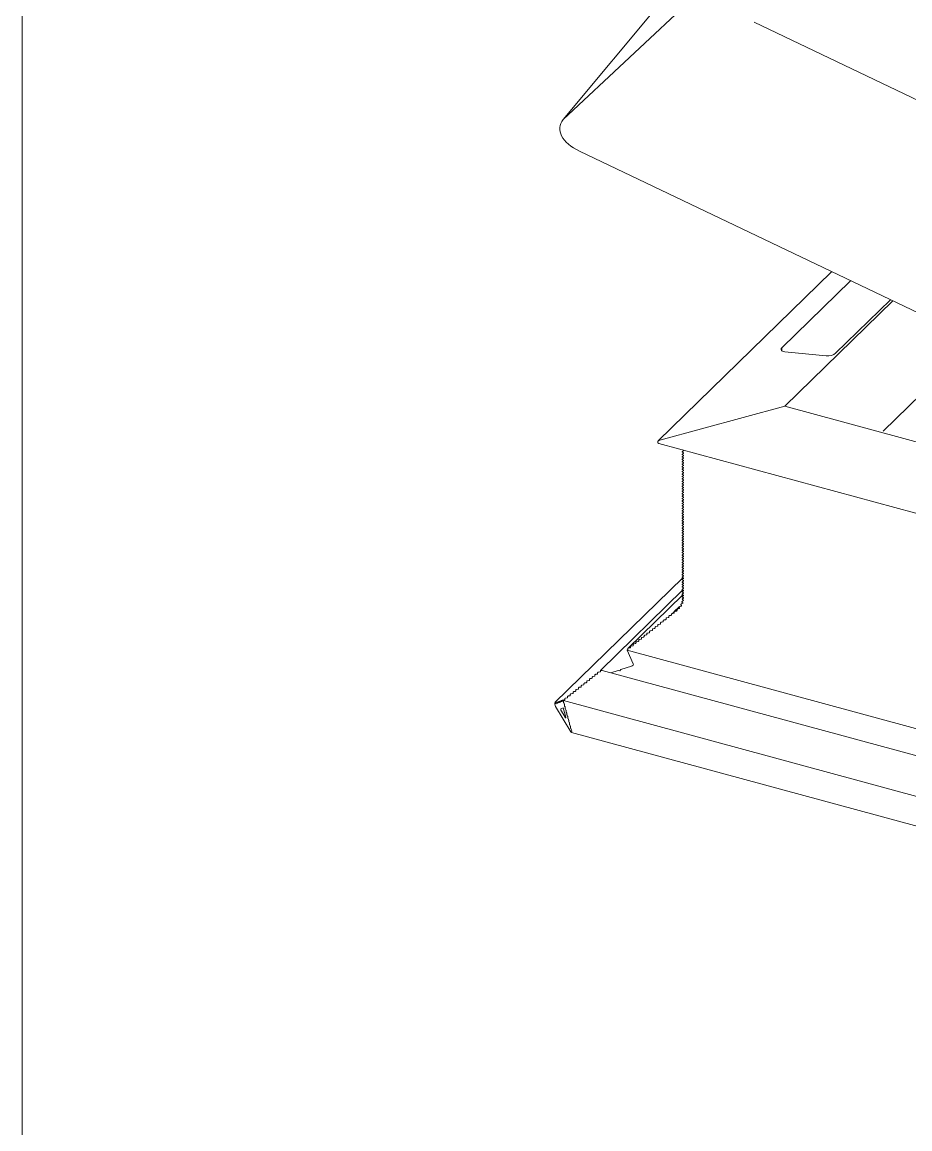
# Model space of a CAD drawing. Header units: millimetres. Extents: x -435 to 27166, y -19117 to 26500.
# Drawn here: x 26012.5 to 26028.94, y 19572.56 to 19593.06 of the extents above; entities that cross this region are included whole.
import ezdxf

# ---------------------------------------------------------------- set-up
doc = ezdxf.new("R2010")
doc.units = ezdxf.units.MM
doc.layers.add('Daglichtkoepel_Bitumen-P1-v1DWG_dwg', color=8, linetype='Continuous', lineweight=13)
doc.layers.add('VELUX_INFO', color=250, linetype='Continuous', lineweight=13)

# ---------------------------------------------------------------- blocks, each defined once
blk = doc.blocks.new('Daglichtkoepel_Bitumen-P1-v1DWG_dwg-3211646-Details Appartement')
at = {"layer": 'VELUX_INFO', "color": 10}
for p, q in [((50509.29, 35283.19), (51362.85, 34875.16)), ((50427.24, 35222.44), (51376.78, 34768.53)), ((50545.77, 35165.77), (50464.19, 35086.15)), ((50573.41, 35152.56), (50547.63, 35127.39)), ((50569.99, 35090.77), (50613.61, 35133.34)), ((50543.12, 35126.17), (50523.75, 35128.12)), ((50464.48, 35085.02), (51044.44, 34927.4)), ((50476.07, 35081.51), (50476.11, 35081.55)), ((50476.07, 35080.35), (50476.11, 35080.39)), ((50476.07, 35079.2), (50476.11, 35079.24)), ((50476.07, 35078.04), (50476.11, 35078.08)), ((50476.07, 35076.89), (50476.11, 35076.93)), ((50476.07, 35075.74), (50476.11, 35075.77)), ((50476.07, 35074.58), (50476.11, 35074.62)), ((50476.07, 35073.43), (50476.11, 35073.46)), ((50476.07, 35072.27), (50476.11, 35072.31)), ((50476.07, 35071.12), (50476.11, 35071.16)), ((50476.07, 35069.96), (50476.11, 35070)), ((50476.07, 35068.81), (50476.11, 35068.85)), ((50476.07, 35067.65), (50476.11, 35067.69)), ((50476.07, 35066.5), (50476.11, 35066.54)), ((50476.07, 35065.34), (50476.11, 35065.38)), ((50476.07, 35064.19), (50476.11, 35064.23)), ((50476.07, 35063.03), (50476.11, 35063.07)), ((50476.07, 35061.88), (50476.11, 35061.92)), ((50476.07, 35060.73), (50476.11, 35060.76)), ((50476.07, 35059.57), (50476.11, 35059.61)), ((50476.07, 35058.42), (50476.11, 35058.45)), ((50476.07, 35057.26), (50476.11, 35057.3)), ((50476.07, 35056.11), (50476.11, 35056.15)), ((50476.07, 35054.95), (50476.11, 35054.99)), ((50476.07, 35053.8), (50476.11, 35053.84)), ((50476.07, 35052.64), (50476.11, 35052.68)), ((50476.07, 35051.49), (50476.11, 35051.53)), ((50476.07, 35050.33), (50476.11, 35050.37)), ((50476.07, 35049.18), (50476.11, 35049.22)), ((50476.07, 35048.02), (50476.11, 35048.06)), ((50476.07, 35046.87), (50476.11, 35046.91)), ((50476.07, 35045.71), (50476.11, 35045.75)), ((50476.07, 35044.56), (50476.11, 35044.6)), ((50476.07, 35043.41), (50476.11, 35043.44)), ((50476.07, 35042.25), (50476.11, 35042.29)), ((50476.07, 35041.1), (50476.11, 35041.13)), ((50476.07, 35039.94), (50476.11, 35039.98)), ((50476.07, 35038.79), (50476.11, 35038.83)), ((50476.07, 35037.63), (50476.11, 35037.67)), ((50476.07, 35036.48), (50476.11, 35036.52)), ((50476.07, 35035.32), (50476.11, 35035.36)), ((50476.07, 35034.17), (50476.11, 35034.21)), ((50476.07, 35033.01), (50476.11, 35033.05)), ((50476.07, 35031.86), (50476.11, 35031.9)), ((50476.07, 35030.7), (50476.11, 35030.74)), ((50476.07, 35029.55), (50476.11, 35029.59)), ((50476.07, 35028.4), (50476.11, 35028.43)), ((50476.07, 35027.24), (50476.11, 35027.28)), ((50476.07, 35026.09), (50476.11, 35026.12)), ((50476.07, 35024.93), (50476.11, 35024.97)), ((50475.83, 35021.81), (50415.63, 34963.05)), ((50476.07, 35023.78), (50476.11, 35023.82)), ((50476.07, 35022.62), (50476.11, 35022.66)), ((50476.07, 35021.47), (50476.11, 35021.51)), ((50476.07, 35020.31), (50476.11, 35020.35)), ((50437, 34978.18), (50475.8, 35016.05)), ((50476.07, 35019.16), (50476.11, 35019.2)), ((50476.07, 35018), (50476.11, 35018.04)), ((50476.07, 35016.85), (50476.11, 35016.89)), ((50476.07, 35015.69), (50476.11, 35015.73)), ((50476.07, 35014.54), (50476.11, 35014.58)), ((50475.8, 35013.74), (50449.94, 34988.5)), ((50475.6, 35009.76), (50475.72, 35009.87)), ((50475.98, 35011.02), (50476.06, 35011.09)), ((50476.07, 35013.38), (50476.11, 35013.42)), ((50476.07, 35012.23), (50476.11, 35012.27)), ((50470.19, 35004.07), (50470.45, 35004.32)), ((50471.48, 35005.09), (50471.74, 35005.34)), ((50473.99, 35008.11), (50471.76, 35005.94)), ((50471.89, 35005.9), (50473, 35006.98)), ((50472.79, 35006.13), (50473.03, 35006.37)), ((50473.1, 35006.94), (50473.08, 35006.92)), ((50473.99, 35007.28), (50474.19, 35007.48)), ((50474.93, 35008.5), (50475.1, 35008.66)), ((50463.76, 34998.96), (50464.02, 34999.21)), ((50465.05, 34999.98), (50465.3, 35000.23)), ((50466.33, 35001), (50466.59, 35001.25)), ((50467.62, 35002.02), (50467.88, 35002.28)), ((50468.91, 35003.05), (50469.16, 35003.3)), ((50457.32, 34993.85), (50457.58, 34994.1)), ((50458.61, 34994.87), (50458.87, 34995.13)), ((50459.9, 34995.9), (50460.16, 34996.15)), ((50461.18, 34996.92), (50461.44, 34997.17)), ((50462.47, 34997.94), (50462.73, 34998.19)), ((50450.89, 34988.75), (50451.15, 34989)), ((50452.18, 34989.77), (50452.43, 34990.02)), ((50453.46, 34990.79), (50453.72, 34991.04)), ((50454.75, 34991.81), (50455.01, 34992.06)), ((50456.04, 34992.83), (50456.29, 34993.08)), ((51391.05, 34719.11), (50437.85, 34978.17)), ((50425.15, 34968.32), (50425.41, 34968.57)), ((50416.09, 34962.53), (50415.89, 34962.86)), ((50416.17, 34962.97), (50416.17, 34962.56)), ((50416.49, 34962.68), (50416.29, 34963.01)), ((50416.57, 34963.12), (50416.57, 34962.71)), ((50416.89, 34962.83), (50416.69, 34963.16)), ((50416.96, 34963.27), (50416.96, 34962.86)), ((50417.28, 34962.99), (50417.08, 34963.32)), ((50417.36, 34963.43), (50417.36, 34963.02)), ((50417.68, 34963.14), (50417.48, 34963.47)), ((50417.76, 34963.58), (50417.76, 34963.17)), ((50418.08, 34963.29), (50417.88, 34963.63)), ((50418.16, 34963.73), (50418.16, 34963.33)), ((50418.48, 34963.45), (50418.28, 34963.78)), ((50418.56, 34963.89), (50418.56, 34963.48)), ((50418.87, 34963.6), (50418.68, 34963.93)), ((50418.95, 34964.04), (50418.95, 34963.63)), ((50419.27, 34963.76), (50419.07, 34964.09)), ((50419.35, 34964.19), (50419.35, 34963.79)), ((50419.69, 34963.22), (50419.69, 34963.63)), ((50419.97, 34962.59), (50419.77, 34962.93)), ((50420.09, 34961.74), (50420.09, 34962.15)), ((50420.37, 34961.11), (50420.17, 34961.45)), ((50420.49, 34960.26), (50420.49, 34960.67)), ((50420.77, 34959.64), (50420.57, 34959.97)), ((50420.88, 34958.78), (50420.88, 34959.19)), ((50421.16, 34958.16), (50420.96, 34958.49)), ((50421.28, 34957.3), (50421.28, 34957.71)), ((50421.56, 34956.68), (50421.36, 34957.01)), ((50421.68, 34955.82), (50421.68, 34956.23)), ((50421.96, 34955.2), (50421.76, 34955.53)), ((50422.08, 34954.35), (50422.08, 34954.75)), ((50422.36, 34953.72), (50422.16, 34954.05)), ((50422.48, 34952.87), (50422.48, 34953.27)), ((50422.75, 34952.24), (50422.56, 34952.57)), ((50422.87, 34951.39), (50422.87, 34951.8)), ((50423.15, 34950.76), (50422.95, 34951.09)), ((50423.33, 34949.05), (51384.41, 34687.85))]:
    blk.add_line(p, q, dxfattribs=at)
at = {"layer": 'VELUX_INFO', "flags": 128}
blk.add_lwpolyline([(50165, 35814), (53340, 35814), (53340, 34671), (50165, 34671)], close=True, dxfattribs=at)
at = {"layer": 'VELUX_INFO', "color": 10, "flags": 128}
for points in [[(50466.04, 35293.27), (50419.48, 35237.32), (50481.95, 35295.91)], [(50522.36, 35128.56), (50522.36, 35129.94), (50554.7, 35161.51)], [(50881.57, 35005.25), (50523.74, 35102.5), (50574.49, 35152.04)], [(50475.62, 35051.13), (50476.07, 35051.49), (50475.62, 35051.13), (50476.14, 35051.64), (50475.58, 35051.1)], [(50475.62, 35049.97), (50476.07, 35050.33), (50475.62, 35049.97), (50476.14, 35050.49), (50475.58, 35049.94)], [(50475.62, 35048.82), (50476.07, 35049.18), (50475.62, 35048.82), (50476.14, 35049.33), (50475.58, 35048.79)], [(50475.62, 35047.66), (50476.07, 35048.02), (50475.62, 35047.66), (50476.14, 35048.18), (50475.58, 35047.63)], [(50475.62, 35046.51), (50476.07, 35046.87), (50475.62, 35046.51), (50476.14, 35047.02), (50475.58, 35046.48)], [(50475.62, 35045.35), (50476.07, 35045.71), (50475.62, 35045.35), (50476.14, 35045.87), (50475.58, 35045.33)], [(50475.62, 35044.2), (50476.07, 35044.56), (50475.62, 35044.2), (50476.14, 35044.71), (50475.58, 35044.17)], [(50475.62, 35043.04), (50476.07, 35043.41), (50475.62, 35043.04), (50476.14, 35043.56), (50475.58, 35043.02)], [(50475.62, 35041.89), (50476.07, 35042.25), (50475.62, 35041.89), (50476.14, 35042.4), (50475.58, 35041.86)], [(50475.62, 35040.74), (50476.07, 35041.1), (50475.62, 35040.74), (50476.14, 35041.25), (50475.58, 35040.71)], [(50475.62, 35039.58), (50476.07, 35039.94), (50475.62, 35039.58), (50476.14, 35040.09), (50475.58, 35039.55)], [(50475.62, 35038.43), (50476.07, 35038.79), (50475.62, 35038.43), (50476.14, 35038.94), (50475.58, 35038.4)], [(50475.62, 35037.27), (50476.07, 35037.63), (50475.62, 35037.27), (50476.14, 35037.79), (50475.58, 35037.24)], [(50475.62, 35036.12), (50476.07, 35036.48), (50475.62, 35036.12), (50476.14, 35036.63), (50475.58, 35036.09)], [(50475.62, 35034.96), (50476.07, 35035.32), (50475.62, 35034.96), (50476.14, 35035.48), (50475.58, 35034.93)], [(50475.62, 35033.81), (50476.07, 35034.17), (50475.62, 35033.81), (50476.14, 35034.32), (50475.58, 35033.78)], [(50475.62, 35032.65), (50476.07, 35033.01), (50475.62, 35032.65), (50476.14, 35033.17), (50475.58, 35032.62)], [(50475.62, 35031.5), (50476.07, 35031.86), (50475.62, 35031.5), (50476.14, 35032.01), (50475.58, 35031.47)], [(50475.62, 35030.34), (50476.07, 35030.7), (50475.62, 35030.34), (50476.14, 35030.86), (50475.58, 35030.32)], [(50475.62, 35029.19), (50476.07, 35029.55), (50475.62, 35029.19), (50476.14, 35029.7), (50475.58, 35029.16)], [(50475.62, 35028.03), (50476.07, 35028.4), (50475.62, 35028.03), (50476.14, 35028.55), (50475.58, 35028.01)], [(50475.62, 35026.88), (50476.07, 35027.24), (50475.62, 35026.88), (50476.14, 35027.39), (50475.58, 35026.85)], [(50475.62, 35025.72), (50476.07, 35026.09), (50475.62, 35025.72), (50476.14, 35026.24), (50475.58, 35025.7)], [(50475.62, 35024.57), (50476.07, 35024.93), (50475.62, 35024.57), (50476.14, 35025.08), (50475.58, 35024.54)], [(50475.62, 35023.42), (50476.07, 35023.78), (50475.62, 35023.42), (50476.14, 35023.93), (50475.58, 35023.39)], [(50475.62, 35022.26), (50476.07, 35022.62), (50475.62, 35022.26), (50476.14, 35022.78), (50475.58, 35022.23)], [(50475.62, 35021.11), (50476.07, 35021.47), (50475.62, 35021.11), (50476.14, 35021.62), (50475.58, 35021.08)], [(50475.62, 35019.95), (50476.07, 35020.31), (50475.62, 35019.95), (50476.14, 35020.47), (50475.58, 35019.92)], [(50475.62, 35018.8), (50476.07, 35019.16), (50475.62, 35018.8), (50476.14, 35019.31), (50475.58, 35018.77)], [(50475.62, 35017.64), (50476.07, 35018), (50475.62, 35017.64), (50476.14, 35018.16), (50475.58, 35017.61)], [(50475.62, 35016.49), (50476.07, 35016.85), (50475.62, 35016.49), (50476.14, 35017), (50475.58, 35016.46)], [(50475.62, 35015.33), (50476.07, 35015.69), (50475.62, 35015.33), (50476.14, 35015.85), (50475.58, 35015.31)], [(50475.62, 35014.18), (50476.07, 35014.54), (50475.62, 35014.18), (50476.14, 35014.69), (50475.58, 35014.15)], [(50476.02, 35011.25), (50475.62, 35011.51), (50476.02, 35011.25), (50475.25, 35010.48), (50475.25, 35010.48), (50475.25, 35010.48), (50475.34, 35010.49), (50475.25, 35010.48)], [(50475.48, 35010.68), (50475.98, 35011.02), (50475.48, 35010.68), (50476.05, 35011.23), (50475.42, 35010.63)], [(50475.5, 35011.69), (50475.49, 35011.67), (50475.49, 35011.68), (50475.5, 35011.68), (50475.49, 35011.68), (50475.49, 35011.67), (50475.53, 35011.67)], [(50475.62, 35013.02), (50476.07, 35013.38), (50475.62, 35013.02), (50476.14, 35013.54), (50475.58, 35013)], [(50475.58, 35011.84), (50476.14, 35012.38), (50475.62, 35011.87), (50476.07, 35012.23), (50475.62, 35011.87)], [(50471.79, 35005.92), (50470.84, 35004.99), (50471.48, 35005.09), (50470.84, 35004.99)], [(50471.85, 35005.89), (50471.76, 35005.94), (50471.85, 35005.89), (50471.82, 35005.86)], [(50473.06, 35006.91), (50472.15, 35006.01), (50472.79, 35006.13), (50472.15, 35006.01)], [(50474.09, 35008.08), (50472.97, 35006.99), (50473.11, 35006.95), (50472.97, 35006.99), (50473.1, 35006.94), (50472.97, 35006.99)], [(50474.05, 35007.89), (50474.18, 35007.51), (50474.06, 35007.87), (50473.13, 35006.97)], [(50474.08, 35007.8), (50473.36, 35007.1), (50473.99, 35007.28), (50473.36, 35007.1)], [(50449.86, 34987.99), (50449.58, 34987.72), (50449.6, 34987.73), (50449.58, 34987.72), (51387.42, 34732.84)], [(51387.42, 34732.85), (50449.6, 34987.73), (50449.86, 34987.98)], [(50415.66, 34963.08), (50415.76, 34963.11), (50415.81, 34962.93)], [(51409.21, 34693.05), (51396.72, 34698.58), (51396.55, 34698.55), (50419.57, 34964.07), (50419.52, 34964.16), (50420, 34964.23), (50419.52, 34964.16), (50419.47, 34964.24)], [(50415.94, 34961.21), (50419.52, 34955.25), (50423.1, 34949.28)], [(50418.35, 34960.07), (50419.52, 34960.53), (50420.7, 34956.16)], [(50420.72, 34955.85), (50420.61, 34955.88), (50419.52, 34957.7), (50418.43, 34959.51)], [(50423.24, 34950.55), (50423.29, 34950.57), (50423.38, 34950.21)]]:
    blk.add_lwpolyline(points, dxfattribs=at)
for points in [[(50464.98, 35086.58), (50523.74, 35102.5)], [(50476.07, 35081.74), (50475.62, 35081.96)], [(50475.62, 35081.15), (50476.07, 35081.51)], [(50476.07, 35080.58), (50475.62, 35080.8)], [(50475.62, 35079.99), (50476.07, 35080.35)], [(50476.07, 35079.43), (50475.62, 35079.65)], [(50475.62, 35078.84), (50476.07, 35079.2)], [(50476.07, 35078.28), (50475.62, 35078.49)], [(50475.62, 35077.68), (50476.07, 35078.04)], [(50476.07, 35077.12), (50475.62, 35077.34)], [(50475.62, 35076.53), (50476.07, 35076.89)], [(50476.07, 35075.97), (50475.62, 35076.18)], [(50475.62, 35075.37), (50476.07, 35075.74)], [(50476.07, 35074.81), (50475.62, 35075.03)], [(50475.62, 35074.22), (50476.07, 35074.58)], [(50476.07, 35073.66), (50475.62, 35073.87)], [(50475.62, 35073.07), (50476.07, 35073.43)], [(50476.07, 35072.5), (50475.62, 35072.72)], [(50475.62, 35071.91), (50476.07, 35072.27)], [(50476.07, 35071.35), (50475.62, 35071.56)], [(50475.62, 35070.76), (50476.07, 35071.12)], [(50476.07, 35070.19), (50475.62, 35070.41)], [(50475.62, 35069.6), (50476.07, 35069.96)], [(50476.07, 35069.04), (50475.62, 35069.25)], [(50475.62, 35068.45), (50476.07, 35068.81)], [(50476.07, 35067.88), (50475.62, 35068.1)], [(50475.62, 35067.29), (50476.07, 35067.65)], [(50476.07, 35066.73), (50475.62, 35066.95)], [(50475.62, 35066.14), (50476.07, 35066.5)], [(50476.07, 35065.57), (50475.62, 35065.79)], [(50475.62, 35064.98), (50476.07, 35065.34)], [(50476.07, 35064.42), (50475.62, 35064.64)], [(50475.62, 35063.83), (50476.07, 35064.19)], [(50476.07, 35063.27), (50475.62, 35063.48)], [(50475.62, 35062.67), (50476.07, 35063.03)], [(50476.07, 35062.11), (50475.62, 35062.33)], [(50475.62, 35061.52), (50476.07, 35061.88)], [(50476.07, 35060.96), (50475.62, 35061.17)], [(50475.62, 35060.36), (50476.07, 35060.73)], [(50476.07, 35059.8), (50475.62, 35060.02)], [(50475.62, 35059.21), (50476.07, 35059.57)], [(50476.07, 35058.65), (50475.62, 35058.86)], [(50475.62, 35058.05), (50476.07, 35058.42)], [(50476.07, 35057.49), (50475.62, 35057.71)], [(50475.62, 35056.9), (50476.07, 35057.26)], [(50476.07, 35056.34), (50475.62, 35056.55)], [(50475.62, 35055.75), (50476.07, 35056.11)], [(50476.07, 35055.18), (50475.62, 35055.4)], [(50475.62, 35054.59), (50476.07, 35054.95)], [(50476.07, 35054.03), (50475.62, 35054.24)], [(50475.62, 35053.44), (50476.07, 35053.8)], [(50476.07, 35052.87), (50475.62, 35053.09)], [(50475.62, 35052.28), (50476.07, 35052.64)], [(50476.07, 35051.72), (50475.62, 35051.94)], [(50476.07, 35050.56), (50475.62, 35050.78)], [(50476.07, 35049.41), (50475.62, 35049.63)], [(50476.07, 35048.26), (50475.62, 35048.47)], [(50476.07, 35047.1), (50475.62, 35047.32)], [(50476.07, 35045.95), (50475.62, 35046.16)], [(50476.07, 35044.79), (50475.62, 35045.01)], [(50476.07, 35043.64), (50475.62, 35043.85)], [(50476.07, 35042.48), (50475.62, 35042.7)], [(50476.07, 35041.33), (50475.62, 35041.54)], [(50476.07, 35040.17), (50475.62, 35040.39)], [(50476.07, 35039.02), (50475.62, 35039.23)], [(50476.07, 35037.86), (50475.62, 35038.08)], [(50476.07, 35036.71), (50475.62, 35036.92)], [(50476.07, 35035.55), (50475.62, 35035.77)], [(50476.07, 35034.4), (50475.62, 35034.62)], [(50476.07, 35033.24), (50475.62, 35033.46)], [(50476.07, 35032.09), (50475.62, 35032.31)], [(50476.07, 35030.94), (50475.62, 35031.15)], [(50476.07, 35029.78), (50475.62, 35030)], [(50476.07, 35028.63), (50475.62, 35028.84)], [(50476.07, 35027.47), (50475.62, 35027.69)], [(50476.07, 35026.32), (50475.62, 35026.53)], [(50476.07, 35025.16), (50475.62, 35025.38)], [(50476.07, 35024.01), (50475.62, 35024.22)], [(50476.07, 35022.85), (50475.62, 35023.07)], [(50476.07, 35021.7), (50475.62, 35021.91)], [(50476.07, 35020.54), (50475.62, 35020.76)], [(50476.07, 35019.39), (50475.62, 35019.61)], [(50476.07, 35018.23), (50475.62, 35018.45)], [(50476.07, 35017.08), (50475.62, 35017.3)], [(50476.07, 35015.93), (50475.62, 35016.14)], [(50476.07, 35014.77), (50475.62, 35014.99)], [(50475.08, 35008.74), (50474.85, 35009.08)], [(50475.05, 35009.46), (50475.6, 35009.76)], [(50475.7, 35009.99), (50475.38, 35010.3)], [(50476.07, 35013.62), (50475.62, 35013.83)], [(50476.07, 35012.46), (50475.62, 35012.68)], [(50469.16, 35003.25), (50469.16, 35003.66)], [(50469.55, 35003.96), (50470.19, 35004.07)], [(50470.45, 35004.27), (50470.45, 35004.68)], [(50471.74, 35005.29), (50471.74, 35005.7)], [(50473.03, 35006.34), (50473, 35006.75)], [(50473.97, 35008.11), (50474.12, 35008.1)], [(50474.33, 35008.26), (50474.93, 35008.5)], [(50462.73, 34998.14), (50462.73, 34998.55)], [(50463.12, 34998.86), (50463.76, 34998.96)], [(50464.02, 34999.16), (50464.02, 34999.57)], [(50464.4, 34999.88), (50465.05, 34999.98)], [(50465.3, 35000.19), (50465.3, 35000.59)], [(50465.69, 35000.9), (50466.33, 35001)], [(50466.59, 35001.21), (50466.59, 35001.62)], [(50466.98, 35001.92), (50467.62, 35002.02)], [(50467.88, 35002.23), (50467.88, 35002.64)], [(50468.26, 35002.94), (50468.91, 35003.05)], [(50456.29, 34993.04), (50456.29, 34993.44)], [(50456.68, 34993.75), (50457.32, 34993.85)], [(50457.58, 34994.06), (50457.58, 34994.47)], [(50457.97, 34994.77), (50458.61, 34994.87)], [(50458.87, 34995.08), (50458.87, 34995.49)], [(50459.25, 34995.79), (50459.9, 34995.9)], [(50460.16, 34996.1), (50460.16, 34996.51)], [(50460.54, 34996.81), (50461.18, 34996.92)], [(50461.44, 34997.12), (50461.44, 34997.53)], [(50461.83, 34997.84), (50462.47, 34997.94)], [(50449.86, 34987.93), (50449.86, 34988.34)], [(50450.25, 34988.64), (50450.89, 34988.75)], [(50451.15, 34988.95), (50451.15, 34989.36)], [(50451.53, 34989.67), (50452.18, 34989.77)], [(50452.43, 34989.97), (50452.43, 34990.38)], [(50452.82, 34990.69), (50453.46, 34990.79)], [(50453.72, 34990.99), (50453.72, 34991.4)], [(50454.11, 34991.71), (50454.75, 34991.81)], [(50455.01, 34992.01), (50455.01, 34992.42)], [(50455.39, 34992.73), (50456.04, 34992.83)], [(50452.46, 34981.36), (50449.58, 34987.72)], [(50436.99, 34977.72), (50436.99, 34978.12)], [(50445.34, 34978.17), (50446.13, 34978.01), (50445.34, 34978.17), (50441.96, 34977.06)], [(50446.58, 34978.58), (50451.55, 34980.22), (50446.58, 34978.58), (50446.13, 34978.01)], [(50430.56, 34972.61), (50430.56, 34973.02)], [(50430.94, 34973.32), (50431.59, 34973.43)], [(50431.84, 34973.63), (50431.84, 34974.04)], [(50432.23, 34974.34), (50432.87, 34974.45)], [(50433.13, 34974.65), (50433.13, 34975.06)], [(50433.52, 34975.37), (50434.16, 34975.47)], [(50434.42, 34975.67), (50434.42, 34976.08)], [(50434.8, 34976.39), (50435.45, 34976.49)], [(50435.7, 34976.69), (50435.7, 34977.1)], [(50436.09, 34977.41), (50436.73, 34977.51)], [(50423.22, 34967.2), (50423.86, 34967.3)], [(50424.12, 34967.5), (50424.12, 34967.91)], [(50424.51, 34968.22), (50425.15, 34968.32)], [(50425.41, 34968.52), (50425.41, 34968.93)], [(50425.79, 34969.24), (50426.44, 34969.34)], [(50426.69, 34969.54), (50426.69, 34969.95)], [(50427.08, 34970.26), (50427.72, 34970.36)], [(50427.98, 34970.57), (50427.98, 34970.97)], [(50428.37, 34971.28), (50429.01, 34971.38)], [(50429.27, 34971.59), (50429.27, 34972)], [(50429.65, 34972.3), (50430.3, 34972.4)], [(50420.26, 34964.44), (50420.26, 34964.85)], [(50420.65, 34965.15), (50421.29, 34965.25)], [(50421.55, 34965.46), (50421.55, 34965.87)], [(50421.93, 34966.17), (50422.58, 34966.28)], [(50422.83, 34966.48), (50422.83, 34966.89)]]:
    blk.add_lwpolyline(points, close=True, dxfattribs=at)
at = {"layer": 'VELUX_INFO', "color": 10}
for centre, major_axis, ratio, start_param, end_param in [((50438.75, 35230.69), (-20.8, 3.39), 0.539614, 5.975329, 7.357641), ((50525.3, 35129.64), (3.33, 0.55), 0.434869, 2.584107, 4.154904), ((50544.68, 35127.69), (3.33, 0.55), 0.434869, 4.154904, 5.7257), ((50465.21, 35085.81), (1.27, 0.33), 0.609236, 1.588498, 3.958802), ((50465.21, 35085.81), (1.27, 0.33), 0.609236, 1.588498, 3.958802), ((50475.89, 35082.17), (0.381, 0.099), 0.609236, 3.425467, 3.770161), ((50475.89, 35082.17), (0.381, 0.099), 0.609236, 3.425467, 3.770161), ((50475.89, 35081.02), (0.381, 0.099), 0.609236, 2.199364, 3.770161), ((50475.89, 35081.02), (0.381, 0.099), 0.609236, 2.199364, 3.770161), ((50475.89, 35079.86), (0.381, 0.099), 0.609236, 2.199364, 3.770161), ((50475.89, 35079.86), (0.381, 0.099), 0.609236, 2.199364, 3.770161), ((50475.89, 35078.71), (0.381, 0.099), 0.609236, 2.199364, 3.770161), ((50475.89, 35078.71), (0.381, 0.099), 0.609236, 2.199364, 3.770161), ((50475.89, 35077.55), (0.381, 0.099), 0.609236, 2.199364, 3.770161), ((50475.89, 35077.55), (0.381, 0.099), 0.609236, 2.199364, 3.770161), ((50475.89, 35081.6), (0.254, 0.066), 0.609236, 5.340956, 6.911753), ((50475.89, 35081.6), (0.254, 0.066), 0.609236, 5.340956, 6.911753), ((50475.89, 35080.44), (0.254, 0.066), 0.609236, 5.340956, 6.911753), ((50475.89, 35080.44), (0.254, 0.066), 0.609236, 5.340956, 6.911753), ((50475.89, 35079.29), (0.254, 0.066), 0.609236, 5.340956, 6.911753), ((50475.89, 35079.29), (0.254, 0.066), 0.609236, 5.340956, 6.911753), ((50475.89, 35078.13), (0.254, 0.066), 0.609236, 5.340956, 6.911753), ((50475.89, 35078.13), (0.254, 0.066), 0.609236, 5.340956, 6.911753), ((50475.89, 35076.98), (0.254, 0.066), 0.609236, 5.340956, 6.911753), ((50475.89, 35076.98), (0.254, 0.066), 0.609236, 5.340956, 6.911753), ((50475.89, 35076.4), (0.381, 0.099), 0.609236, 2.199364, 3.770161), ((50475.89, 35076.4), (0.381, 0.099), 0.609236, 2.199364, 3.770161), ((50475.89, 35075.24), (0.381, 0.099), 0.609236, 2.199364, 3.770161), ((50475.89, 35075.24), (0.381, 0.099), 0.609236, 2.199364, 3.770161), ((50475.89, 35074.09), (0.381, 0.099), 0.609236, 2.199364, 3.770161), ((50475.89, 35074.09), (0.381, 0.099), 0.609236, 2.199364, 3.770161), ((50475.89, 35072.94), (0.381, 0.099), 0.609236, 2.199364, 3.770161), ((50475.89, 35072.94), (0.381, 0.099), 0.609236, 2.199364, 3.770161), ((50475.89, 35071.78), (0.381, 0.099), 0.609236, 2.199364, 3.770161), ((50475.89, 35071.78), (0.381, 0.099), 0.609236, 2.199364, 3.770161), ((50475.89, 35075.82), (0.254, 0.066), 0.609236, 5.340956, 6.911753), ((50475.89, 35075.82), (0.254, 0.066), 0.609236, 5.340956, 6.911753), ((50475.89, 35074.67), (0.254, 0.066), 0.609236, 5.340956, 6.911753), ((50475.89, 35074.67), (0.254, 0.066), 0.609236, 5.340956, 6.911753), ((50475.89, 35073.51), (0.254, 0.066), 0.609236, 5.340956, 6.911753), ((50475.89, 35073.51), (0.254, 0.066), 0.609236, 5.340956, 6.911753), ((50475.89, 35072.36), (0.254, 0.066), 0.609236, 5.340956, 6.911753), ((50475.89, 35072.36), (0.254, 0.066), 0.609236, 5.340956, 6.911753), ((50475.89, 35071.2), (0.254, 0.066), 0.609236, 5.340956, 6.911753), ((50475.89, 35071.2), (0.254, 0.066), 0.609236, 5.340956, 6.911753), ((50475.89, 35070.63), (0.381, 0.099), 0.609236, 2.199364, 3.770161), ((50475.89, 35070.63), (0.381, 0.099), 0.609236, 2.199364, 3.770161), ((50475.89, 35069.47), (0.381, 0.099), 0.609236, 2.199364, 3.770161), ((50475.89, 35069.47), (0.381, 0.099), 0.609236, 2.199364, 3.770161), ((50475.89, 35068.32), (0.381, 0.099), 0.609236, 2.199364, 3.770161), ((50475.89, 35068.32), (0.381, 0.099), 0.609236, 2.199364, 3.770161), ((50475.89, 35067.16), (0.381, 0.099), 0.609236, 2.199364, 3.770161), ((50475.89, 35067.16), (0.381, 0.099), 0.609236, 2.199364, 3.770161), ((50475.89, 35066.01), (0.381, 0.099), 0.609236, 2.199364, 3.770161), ((50475.89, 35066.01), (0.381, 0.099), 0.609236, 2.199364, 3.770161), ((50475.89, 35070.05), (0.254, 0.066), 0.609236, 5.340956, 6.911753), ((50475.89, 35070.05), (0.254, 0.066), 0.609236, 5.340956, 6.911753), ((50475.89, 35068.89), (0.254, 0.066), 0.609236, 5.340956, 6.911753), ((50475.89, 35068.89), (0.254, 0.066), 0.609236, 5.340956, 6.911753), ((50475.89, 35067.74), (0.254, 0.066), 0.609236, 5.340956, 6.911753), ((50475.89, 35067.74), (0.254, 0.066), 0.609236, 5.340956, 6.911753), ((50475.89, 35066.58), (0.254, 0.066), 0.609236, 5.340956, 6.911753), ((50475.89, 35066.58), (0.254, 0.066), 0.609236, 5.340956, 6.911753), ((50475.89, 35064.85), (0.381, 0.099), 0.609236, 2.199364, 3.770161), ((50475.89, 35064.85), (0.381, 0.099), 0.609236, 2.199364, 3.770161), ((50475.89, 35063.7), (0.381, 0.099), 0.609236, 2.199364, 3.770161), ((50475.89, 35063.7), (0.381, 0.099), 0.609236, 2.199364, 3.770161), ((50475.89, 35062.54), (0.381, 0.099), 0.609236, 2.199364, 3.770161), ((50475.89, 35062.54), (0.381, 0.099), 0.609236, 2.199364, 3.770161), ((50475.89, 35061.39), (0.381, 0.099), 0.609236, 2.199364, 3.770161), ((50475.89, 35061.39), (0.381, 0.099), 0.609236, 2.199364, 3.770161), ((50475.89, 35065.43), (0.254, 0.066), 0.609236, 5.340956, 6.911753), ((50475.89, 35065.43), (0.254, 0.066), 0.609236, 5.340956, 6.911753), ((50475.89, 35064.28), (0.254, 0.066), 0.609236, 5.340956, 6.911753), ((50475.89, 35064.28), (0.254, 0.066), 0.609236, 5.340956, 6.911753), ((50475.89, 35063.12), (0.254, 0.066), 0.609236, 5.340956, 6.911753), ((50475.89, 35063.12), (0.254, 0.066), 0.609236, 5.340956, 6.911753), ((50475.89, 35061.97), (0.254, 0.066), 0.609236, 5.340956, 6.911753), ((50475.89, 35061.97), (0.254, 0.066), 0.609236, 5.340956, 6.911753), ((50475.89, 35060.81), (0.254, 0.066), 0.609236, 5.340956, 6.911753), ((50475.89, 35060.81), (0.254, 0.066), 0.609236, 5.340956, 6.911753), ((50475.89, 35060.23), (0.381, 0.099), 0.609236, 2.199364, 3.770161), ((50475.89, 35060.23), (0.381, 0.099), 0.609236, 2.199364, 3.770161), ((50475.89, 35059.08), (0.381, 0.099), 0.609236, 2.199364, 3.770161), ((50475.89, 35059.08), (0.381, 0.099), 0.609236, 2.199364, 3.770161), ((50475.89, 35057.93), (0.381, 0.099), 0.609236, 2.199364, 3.770161), ((50475.89, 35057.93), (0.381, 0.099), 0.609236, 2.199364, 3.770161), ((50475.89, 35056.77), (0.381, 0.099), 0.609236, 2.199364, 3.770161), ((50475.89, 35056.77), (0.381, 0.099), 0.609236, 2.199364, 3.770161), ((50475.89, 35055.62), (0.381, 0.099), 0.609236, 2.199364, 3.770161), ((50475.89, 35055.62), (0.381, 0.099), 0.609236, 2.199364, 3.770161), ((50475.89, 35059.66), (0.254, 0.066), 0.609236, 5.340956, 6.911753), ((50475.89, 35059.66), (0.254, 0.066), 0.609236, 5.340956, 6.911753), ((50475.89, 35058.5), (0.254, 0.066), 0.609236, 5.340956, 6.911753), ((50475.89, 35058.5), (0.254, 0.066), 0.609236, 5.340956, 6.911753), ((50475.89, 35057.35), (0.254, 0.066), 0.609236, 5.340956, 6.911753), ((50475.89, 35057.35), (0.254, 0.066), 0.609236, 5.340956, 6.911753), ((50475.89, 35056.19), (0.254, 0.066), 0.609236, 5.340956, 6.911753), ((50475.89, 35056.19), (0.254, 0.066), 0.609236, 5.340956, 6.911753), ((50475.89, 35054.46), (0.381, 0.099), 0.609236, 2.199364, 3.770161), ((50475.89, 35054.46), (0.381, 0.099), 0.609236, 2.199364, 3.770161), ((50475.89, 35053.31), (0.381, 0.099), 0.609236, 2.199364, 3.770161), ((50475.89, 35053.31), (0.381, 0.099), 0.609236, 2.199364, 3.770161), ((50475.89, 35052.15), (0.381, 0.099), 0.609236, 2.199364, 3.770161), ((50475.89, 35052.15), (0.381, 0.099), 0.609236, 2.199364, 3.770161), ((50475.89, 35051), (0.381, 0.099), 0.609236, 2.199364, 3.770161), ((50475.89, 35051), (0.381, 0.099), 0.609236, 2.199364, 3.770161), ((50475.89, 35055.04), (0.254, 0.066), 0.609236, 5.340956, 6.911753), ((50475.89, 35055.04), (0.254, 0.066), 0.609236, 5.340956, 6.911753), ((50475.89, 35053.88), (0.254, 0.066), 0.609236, 5.340956, 6.911753), ((50475.89, 35053.88), (0.254, 0.066), 0.609236, 5.340956, 6.911753), ((50475.89, 35052.73), (0.254, 0.066), 0.609236, 5.340956, 6.911753), ((50475.89, 35052.73), (0.254, 0.066), 0.609236, 5.340956, 6.911753), ((50475.89, 35051.57), (0.254, 0.066), 0.609236, 5.340956, 6.911753), ((50475.89, 35051.57), (0.254, 0.066), 0.609236, 5.340956, 6.911753), ((50475.89, 35050.42), (0.254, 0.066), 0.609236, 5.340956, 6.911753), ((50475.89, 35050.42), (0.254, 0.066), 0.609236, 5.340956, 6.911753), ((50475.89, 35049.84), (0.381, 0.099), 0.609236, 2.199364, 3.770161), ((50475.89, 35049.84), (0.381, 0.099), 0.609236, 2.199364, 3.770161), ((50475.89, 35048.69), (0.381, 0.099), 0.609236, 2.199364, 3.770161), ((50475.89, 35048.69), (0.381, 0.099), 0.609236, 2.199364, 3.770161), ((50475.89, 35047.53), (0.381, 0.099), 0.609236, 2.199364, 3.770161), ((50475.89, 35047.53), (0.381, 0.099), 0.609236, 2.199364, 3.770161), ((50475.89, 35046.38), (0.381, 0.099), 0.609236, 2.199364, 3.770161), ((50475.89, 35046.38), (0.381, 0.099), 0.609236, 2.199364, 3.770161), ((50475.89, 35045.22), (0.381, 0.099), 0.609236, 2.199364, 3.770161), ((50475.89, 35045.22), (0.381, 0.099), 0.609236, 2.199364, 3.770161), ((50475.89, 35049.27), (0.254, 0.066), 0.609236, 5.340956, 6.911753), ((50475.89, 35049.27), (0.254, 0.066), 0.609236, 5.340956, 6.911753), ((50475.89, 35048.11), (0.254, 0.066), 0.609236, 5.340956, 6.911753), ((50475.89, 35048.11), (0.254, 0.066), 0.609236, 5.340956, 6.911753), ((50475.89, 35046.96), (0.254, 0.066), 0.609236, 5.340956, 6.911753), ((50475.89, 35046.96), (0.254, 0.066), 0.609236, 5.340956, 6.911753), ((50475.89, 35045.8), (0.254, 0.066), 0.609236, 5.340956, 6.911753), ((50475.89, 35045.8), (0.254, 0.066), 0.609236, 5.340956, 6.911753), ((50475.89, 35044.07), (0.381, 0.099), 0.609236, 2.199364, 3.770161), ((50475.89, 35044.07), (0.381, 0.099), 0.609236, 2.199364, 3.770161), ((50475.89, 35042.91), (0.381, 0.099), 0.609236, 2.199364, 3.770161), ((50475.89, 35042.91), (0.381, 0.099), 0.609236, 2.199364, 3.770161), ((50475.89, 35041.76), (0.381, 0.099), 0.609236, 2.199364, 3.770161), ((50475.89, 35041.76), (0.381, 0.099), 0.609236, 2.199364, 3.770161), ((50475.89, 35040.61), (0.381, 0.099), 0.609236, 2.199364, 3.770161), ((50475.89, 35040.61), (0.381, 0.099), 0.609236, 2.199364, 3.770161), ((50475.89, 35044.65), (0.254, 0.066), 0.609236, 5.340956, 6.911753), ((50475.89, 35044.65), (0.254, 0.066), 0.609236, 5.340956, 6.911753), ((50475.89, 35043.49), (0.254, 0.066), 0.609236, 5.340956, 6.911753), ((50475.89, 35043.49), (0.254, 0.066), 0.609236, 5.340956, 6.911753), ((50475.89, 35042.34), (0.254, 0.066), 0.609236, 5.340956, 6.911753), ((50475.89, 35042.34), (0.254, 0.066), 0.609236, 5.340956, 6.911753), ((50475.89, 35041.18), (0.254, 0.066), 0.609236, 5.340956, 6.911753), ((50475.89, 35041.18), (0.254, 0.066), 0.609236, 5.340956, 6.911753), ((50475.89, 35040.03), (0.254, 0.066), 0.609236, 5.340956, 6.911753), ((50475.89, 35040.03), (0.254, 0.066), 0.609236, 5.340956, 6.911753), ((50475.89, 35039.45), (0.381, 0.099), 0.609236, 2.199364, 3.770161), ((50475.89, 35039.45), (0.381, 0.099), 0.609236, 2.199364, 3.770161), ((50475.89, 35038.3), (0.381, 0.099), 0.609236, 2.199364, 3.770161), ((50475.89, 35038.3), (0.381, 0.099), 0.609236, 2.199364, 3.770161), ((50475.89, 35037.14), (0.381, 0.099), 0.609236, 2.199364, 3.770161), ((50475.89, 35037.14), (0.381, 0.099), 0.609236, 2.199364, 3.770161), ((50475.89, 35035.99), (0.381, 0.099), 0.609236, 2.199364, 3.770161), ((50475.89, 35035.99), (0.381, 0.099), 0.609236, 2.199364, 3.770161), ((50475.89, 35034.83), (0.381, 0.099), 0.609236, 2.199364, 3.770161), ((50475.89, 35034.83), (0.381, 0.099), 0.609236, 2.199364, 3.770161), ((50475.89, 35038.87), (0.254, 0.066), 0.609236, 5.340956, 6.911753), ((50475.89, 35038.87), (0.254, 0.066), 0.609236, 5.340956, 6.911753), ((50475.89, 35037.72), (0.254, 0.066), 0.609236, 5.340956, 6.911753), ((50475.89, 35037.72), (0.254, 0.066), 0.609236, 5.340956, 6.911753), ((50475.89, 35036.56), (0.254, 0.066), 0.609236, 5.340956, 6.911753), ((50475.89, 35036.56), (0.254, 0.066), 0.609236, 5.340956, 6.911753), ((50475.89, 35035.41), (0.254, 0.066), 0.609236, 5.340956, 6.911753), ((50475.89, 35035.41), (0.254, 0.066), 0.609236, 5.340956, 6.911753), ((50475.89, 35033.68), (0.381, 0.099), 0.609236, 2.199364, 3.770161), ((50475.89, 35033.68), (0.381, 0.099), 0.609236, 2.199364, 3.770161), ((50475.89, 35032.52), (0.381, 0.099), 0.609236, 2.199364, 3.770161), ((50475.89, 35032.52), (0.381, 0.099), 0.609236, 2.199364, 3.770161), ((50475.89, 35031.37), (0.381, 0.099), 0.609236, 2.199364, 3.770161), ((50475.89, 35031.37), (0.381, 0.099), 0.609236, 2.199364, 3.770161), ((50475.89, 35030.21), (0.381, 0.099), 0.609236, 2.199364, 3.770161), ((50475.89, 35030.21), (0.381, 0.099), 0.609236, 2.199364, 3.770161), ((50475.89, 35034.25), (0.254, 0.066), 0.609236, 5.340956, 6.911753), ((50475.89, 35034.25), (0.254, 0.066), 0.609236, 5.340956, 6.911753), ((50475.89, 35033.1), (0.254, 0.066), 0.609236, 5.340956, 6.911753), ((50475.89, 35033.1), (0.254, 0.066), 0.609236, 5.340956, 6.911753), ((50475.89, 35031.95), (0.254, 0.066), 0.609236, 5.340956, 6.911753), ((50475.89, 35031.95), (0.254, 0.066), 0.609236, 5.340956, 6.911753), ((50475.89, 35030.79), (0.254, 0.066), 0.609236, 5.340956, 6.911753), ((50475.89, 35030.79), (0.254, 0.066), 0.609236, 5.340956, 6.911753), ((50475.89, 35029.64), (0.254, 0.066), 0.609236, 5.340956, 6.911753), ((50475.89, 35029.64), (0.254, 0.066), 0.609236, 5.340956, 6.911753), ((50475.89, 35029.06), (0.381, 0.099), 0.609236, 2.199364, 3.770161), ((50475.89, 35029.06), (0.381, 0.099), 0.609236, 2.199364, 3.770161), ((50475.89, 35027.9), (0.381, 0.099), 0.609236, 2.199364, 3.770161), ((50475.89, 35027.9), (0.381, 0.099), 0.609236, 2.199364, 3.770161), ((50475.89, 35026.75), (0.381, 0.099), 0.609236, 2.199364, 3.770161), ((50475.89, 35026.75), (0.381, 0.099), 0.609236, 2.199364, 3.770161), ((50475.89, 35025.6), (0.381, 0.099), 0.609236, 2.199364, 3.770161), ((50475.89, 35025.6), (0.381, 0.099), 0.609236, 2.199364, 3.770161), ((50475.89, 35024.44), (0.381, 0.099), 0.609236, 2.199364, 3.770161), ((50475.89, 35024.44), (0.381, 0.099), 0.609236, 2.199364, 3.770161), ((50475.89, 35028.48), (0.254, 0.066), 0.609236, 5.340956, 6.911753), ((50475.89, 35028.48), (0.254, 0.066), 0.609236, 5.340956, 6.911753), ((50475.89, 35027.33), (0.254, 0.066), 0.609236, 5.340956, 6.911753), ((50475.89, 35027.33), (0.254, 0.066), 0.609236, 5.340956, 6.911753), ((50475.89, 35026.17), (0.254, 0.066), 0.609236, 5.340956, 6.911753), ((50475.89, 35026.17), (0.254, 0.066), 0.609236, 5.340956, 6.911753), ((50475.89, 35025.02), (0.254, 0.066), 0.609236, 5.340956, 6.911753), ((50475.89, 35025.02), (0.254, 0.066), 0.609236, 5.340956, 6.911753), ((50475.89, 35023.29), (0.381, 0.099), 0.609236, 2.199364, 3.770161), ((50475.89, 35023.29), (0.381, 0.099), 0.609236, 2.199364, 3.770161), ((50475.89, 35022.13), (0.381, 0.099), 0.609236, 2.199364, 3.770161), ((50475.89, 35022.13), (0.381, 0.099), 0.609236, 2.199364, 3.770161), ((50475.89, 35020.98), (0.381, 0.099), 0.609236, 2.199364, 3.770161), ((50475.89, 35020.98), (0.381, 0.099), 0.609236, 2.199364, 3.770161), ((50475.89, 35019.82), (0.381, 0.099), 0.609236, 2.199364, 3.770161), ((50475.89, 35019.82), (0.381, 0.099), 0.609236, 2.199364, 3.770161), ((50475.89, 35023.86), (0.254, 0.066), 0.609236, 5.340956, 6.911753), ((50475.89, 35023.86), (0.254, 0.066), 0.609236, 5.340956, 6.911753), ((50475.89, 35022.71), (0.254, 0.066), 0.609236, 5.340956, 6.911753), ((50475.89, 35022.71), (0.254, 0.066), 0.609236, 5.340956, 6.911753), ((50475.89, 35021.55), (0.254, 0.066), 0.609236, 5.340956, 6.911753), ((50475.89, 35021.55), (0.254, 0.066), 0.609236, 5.340956, 6.911753), ((50475.89, 35020.4), (0.254, 0.066), 0.609236, 5.340956, 6.911753), ((50475.89, 35020.4), (0.254, 0.066), 0.609236, 5.340956, 6.911753), ((50475.89, 35019.24), (0.254, 0.066), 0.609236, 5.340956, 6.911753), ((50475.89, 35019.24), (0.254, 0.066), 0.609236, 5.340956, 6.911753), ((50475.89, 35018.67), (0.381, 0.099), 0.609236, 2.199364, 3.770161), ((50475.89, 35018.67), (0.381, 0.099), 0.609236, 2.199364, 3.770161), ((50475.89, 35017.51), (0.381, 0.099), 0.609236, 2.199364, 3.770161), ((50475.89, 35017.51), (0.381, 0.099), 0.609236, 2.199364, 3.770161), ((50475.89, 35016.36), (0.381, 0.099), 0.609236, 2.199364, 3.770161), ((50475.89, 35016.36), (0.381, 0.099), 0.609236, 2.199364, 3.770161), ((50475.89, 35015.2), (0.381, 0.099), 0.609236, 2.199364, 3.770161), ((50475.89, 35015.2), (0.381, 0.099), 0.609236, 2.199364, 3.770161), ((50475.89, 35014.05), (0.381, 0.099), 0.609236, 2.199364, 3.770161), ((50475.89, 35014.05), (0.381, 0.099), 0.609236, 2.199364, 3.770161), ((50475.89, 35018.09), (0.254, 0.066), 0.609236, 5.340956, 6.911753), ((50475.89, 35018.09), (0.254, 0.066), 0.609236, 5.340956, 6.911753), ((50475.89, 35016.94), (0.254, 0.066), 0.609236, 5.340956, 6.911753), ((50475.89, 35016.94), (0.254, 0.066), 0.609236, 5.340956, 6.911753), ((50475.89, 35015.78), (0.254, 0.066), 0.609236, 5.340956, 6.911753), ((50475.89, 35015.78), (0.254, 0.066), 0.609236, 5.340956, 6.911753), ((50475.89, 35014.63), (0.254, 0.066), 0.609236, 5.340956, 6.911753), ((50475.89, 35014.63), (0.254, 0.066), 0.609236, 5.340956, 6.911753), ((50475.21, 35009.23), (0.381, 0.099), 0.609236, 2.565523, 3.350921), ((50475.21, 35009.23), (0.381, 0.099), 0.609236, 2.565523, 3.350921), ((50475.24, 35009.28), (0.381, 0.099), 0.609236, 1.937259, 2.722658), ((50475.24, 35009.28), (0.381, 0.099), 0.609236, 1.937259, 2.722658), ((50475.71, 35010.47), (0.381, 0.099), 0.609236, 2.722658, 3.508056), ((50475.71, 35010.47), (0.381, 0.099), 0.609236, 2.722658, 3.508056), ((50475.73, 35010.53), (0.381, 0.099), 0.609236, 2.094394, 2.879792), ((50475.73, 35010.53), (0.381, 0.099), 0.609236, 2.094394, 2.879792), ((50475.89, 35012.89), (0.381, 0.099), 0.609236, 2.199364, 3.770161), ((50475.89, 35012.89), (0.381, 0.099), 0.609236, 2.199364, 3.770161), ((50475.89, 35011.74), (0.381, 0.099), 0.609236, 2.199364, 2.984762), ((50475.89, 35011.74), (0.381, 0.099), 0.609236, 2.199364, 2.984762), ((50475.92, 35011.71), (0.381, 0.099), 0.609236, 2.879792, 3.665191), ((50475.92, 35011.71), (0.381, 0.099), 0.609236, 2.879792, 3.665191), ((50475.48, 35009.88), (0.254, 0.066), 0.609236, 5.078852, 6.649648), ((50475.48, 35009.88), (0.254, 0.066), 0.609236, 5.078852, 6.649648), ((50475.82, 35011.12), (0.254, 0.066), 0.609236, 5.235987, 6.806783), ((50475.82, 35011.12), (0.254, 0.066), 0.609236, 5.235987, 6.806783), ((50475.89, 35013.47), (0.254, 0.066), 0.609236, 5.340956, 6.911753), ((50475.89, 35013.47), (0.254, 0.066), 0.609236, 5.340956, 6.911753), ((50475.89, 35012.32), (0.254, 0.066), 0.609236, 5.340956, 6.911753), ((50475.89, 35012.32), (0.254, 0.066), 0.609236, 5.340956, 6.911753), ((50469.55, 35003.72), (0.381, 0.099), 0.609236, 1.413965, 2.984763), ((50469.55, 35003.72), (0.381, 0.099), 0.609236, 1.413965, 2.984763), ((50470.19, 35004.23), (0.254, 0.066), 0.609236, 4.555558, 6.126354), ((50470.19, 35004.23), (0.254, 0.066), 0.609236, 4.555558, 6.126354), ((50470.84, 35004.74), (0.381, 0.099), 0.609236, 1.413965, 2.984763), ((50470.84, 35004.74), (0.381, 0.099), 0.609236, 1.413965, 2.984763), ((50471.48, 35005.25), (0.254, 0.066), 0.609236, 4.555558, 6.126354), ((50471.48, 35005.25), (0.254, 0.066), 0.609236, 4.555558, 6.126354), ((50472.12, 35005.76), (0.381, 0.099), 0.609236, 2.199364, 2.984762), ((50472.12, 35005.76), (0.381, 0.099), 0.609236, 2.199364, 2.984762), ((50472.17, 35005.77), (0.381, 0.099), 0.609236, 1.465855, 2.251253), ((50472.17, 35005.77), (0.381, 0.099), 0.609236, 1.465855, 2.251253), ((50472.77, 35006.29), (0.254, 0.066), 0.609236, 4.607447, 6.178244), ((50472.77, 35006.29), (0.254, 0.066), 0.609236, 4.607447, 6.178244), ((50473.38, 35006.82), (0.381, 0.099), 0.609236, 2.251253, 3.036651), ((50473.38, 35006.82), (0.381, 0.099), 0.609236, 2.251253, 3.036651), ((50473.44, 35006.87), (0.381, 0.099), 0.609236, 1.62299, 2.408388), ((50473.44, 35006.87), (0.381, 0.099), 0.609236, 1.62299, 2.408388), ((50473.93, 35007.43), (0.254, 0.066), 0.609236, 4.764582, 6.335379), ((50473.93, 35007.43), (0.254, 0.066), 0.609236, 4.764582, 6.335379), ((50474.43, 35008), (0.381, 0.099), 0.609236, 2.408388, 3.193786), ((50474.43, 35008), (0.381, 0.099), 0.609236, 2.408388, 3.193786), ((50474.47, 35008.05), (0.381, 0.099), 0.609236, 1.780124, 2.565523), ((50474.47, 35008.05), (0.381, 0.099), 0.609236, 1.780124, 2.565523), ((50474.84, 35008.64), (0.254, 0.066), 0.609236, 4.921717, 6.492513), ((50474.84, 35008.64), (0.254, 0.066), 0.609236, 4.921717, 6.492513), ((50463.12, 34998.61), (0.381, 0.099), 0.609236, 1.413965, 2.984763), ((50463.12, 34998.61), (0.381, 0.099), 0.609236, 1.413965, 2.984763), ((50463.76, 34999.12), (0.254, 0.066), 0.609236, 4.555558, 6.126354), ((50463.76, 34999.12), (0.254, 0.066), 0.609236, 4.555558, 6.126354), ((50464.4, 34999.63), (0.381, 0.099), 0.609236, 1.413965, 2.984763), ((50464.4, 34999.63), (0.381, 0.099), 0.609236, 1.413965, 2.984763), ((50465.05, 35000.14), (0.254, 0.066), 0.609236, 4.555558, 6.126354), ((50465.05, 35000.14), (0.254, 0.066), 0.609236, 4.555558, 6.126354), ((50465.69, 35000.66), (0.381, 0.099), 0.609236, 1.413965, 2.984763), ((50465.69, 35000.66), (0.381, 0.099), 0.609236, 1.413965, 2.984763), ((50466.33, 35001.17), (0.254, 0.066), 0.609236, 4.555558, 6.126354), ((50466.33, 35001.17), (0.254, 0.066), 0.609236, 4.555558, 6.126354), ((50466.98, 35001.68), (0.381, 0.099), 0.609236, 1.413965, 2.984763), ((50466.98, 35001.68), (0.381, 0.099), 0.609236, 1.413965, 2.984763), ((50467.62, 35002.19), (0.254, 0.066), 0.609236, 4.555558, 6.126354), ((50467.62, 35002.19), (0.254, 0.066), 0.609236, 4.555558, 6.126354), ((50468.26, 35002.7), (0.381, 0.099), 0.609236, 1.413965, 2.984763), ((50468.26, 35002.7), (0.381, 0.099), 0.609236, 1.413965, 2.984763), ((50468.91, 35003.21), (0.254, 0.066), 0.609236, 4.555558, 6.126354), ((50468.91, 35003.21), (0.254, 0.066), 0.609236, 4.555558, 6.126354), ((50456.68, 34993.51), (0.381, 0.099), 0.609236, 1.413965, 2.984763), ((50456.68, 34993.51), (0.381, 0.099), 0.609236, 1.413965, 2.984763), ((50457.32, 34994.02), (0.254, 0.066), 0.609236, 4.555558, 6.126354), ((50457.32, 34994.02), (0.254, 0.066), 0.609236, 4.555558, 6.126354), ((50457.97, 34994.53), (0.381, 0.099), 0.609236, 1.413965, 2.984763), ((50457.97, 34994.53), (0.381, 0.099), 0.609236, 1.413965, 2.984763), ((50458.61, 34995.04), (0.254, 0.066), 0.609236, 4.555558, 6.126354), ((50458.61, 34995.04), (0.254, 0.066), 0.609236, 4.555558, 6.126354), ((50459.25, 34995.55), (0.381, 0.099), 0.609236, 1.413965, 2.984763), ((50459.25, 34995.55), (0.381, 0.099), 0.609236, 1.413965, 2.984763), ((50459.9, 34996.06), (0.254, 0.066), 0.609236, 4.555558, 6.126354), ((50459.9, 34996.06), (0.254, 0.066), 0.609236, 4.555558, 6.126354), ((50460.54, 34996.57), (0.381, 0.099), 0.609236, 1.413965, 2.984763), ((50460.54, 34996.57), (0.381, 0.099), 0.609236, 1.413965, 2.984763), ((50461.18, 34997.08), (0.254, 0.066), 0.609236, 4.555558, 6.126354), ((50461.18, 34997.08), (0.254, 0.066), 0.609236, 4.555558, 6.126354), ((50461.83, 34997.59), (0.381, 0.099), 0.609236, 1.413965, 2.984763), ((50461.83, 34997.59), (0.381, 0.099), 0.609236, 1.413965, 2.984763), ((50462.47, 34998.1), (0.254, 0.066), 0.609236, 4.555558, 6.126354), ((50462.47, 34998.1), (0.254, 0.066), 0.609236, 4.555558, 6.126354), ((50450.25, 34988.4), (0.381, 0.099), 0.609236, 1.413965, 2.984763), ((50450.25, 34988.4), (0.381, 0.099), 0.609236, 1.413965, 2.984763), ((50450.89, 34988.91), (0.254, 0.066), 0.609236, 4.555558, 6.126354), ((50450.89, 34988.91), (0.254, 0.066), 0.609236, 4.555558, 6.126354), ((50451.53, 34989.42), (0.381, 0.099), 0.609236, 1.413965, 2.984763), ((50451.53, 34989.42), (0.381, 0.099), 0.609236, 1.413965, 2.984763), ((50452.18, 34989.93), (0.254, 0.066), 0.609236, 4.555558, 6.126354), ((50452.18, 34989.93), (0.254, 0.066), 0.609236, 4.555558, 6.126354), ((50452.82, 34990.44), (0.381, 0.099), 0.609236, 1.413965, 2.984763), ((50452.82, 34990.44), (0.381, 0.099), 0.609236, 1.413965, 2.984763), ((50453.46, 34990.95), (0.254, 0.066), 0.609236, 4.555558, 6.126354), ((50453.46, 34990.95), (0.254, 0.066), 0.609236, 4.555558, 6.126354), ((50454.11, 34991.46), (0.381, 0.099), 0.609236, 1.413965, 2.984763), ((50454.11, 34991.46), (0.381, 0.099), 0.609236, 1.413965, 2.984763), ((50454.75, 34991.97), (0.254, 0.066), 0.609236, 4.555558, 6.126354), ((50454.75, 34991.97), (0.254, 0.066), 0.609236, 4.555558, 6.126354), ((50455.39, 34992.48), (0.381, 0.099), 0.609236, 1.413965, 2.984763), ((50455.39, 34992.48), (0.381, 0.099), 0.609236, 1.413965, 2.984763), ((50456.04, 34993), (0.254, 0.066), 0.609236, 4.555558, 6.126354), ((50456.04, 34993), (0.254, 0.066), 0.609236, 4.555558, 6.126354), ((50449.6, 34987.89), (0.254, 0.066), 0.609236, 4.555558, 6.126354), ((50449.6, 34987.89), (0.254, 0.066), 0.609236, 4.555558, 6.126354), ((50436.73, 34977.67), (0.254, 0.066), 0.609236, 4.555558, 6.126354), ((50436.73, 34977.67), (0.254, 0.066), 0.609236, 4.555558, 6.126354), ((50437.38, 34978.19), (0.381, 0.099), 0.609236, 2.774551, 2.984763), ((50437.38, 34978.19), (0.381, 0.099), 0.609236, 2.774551, 2.984763), ((50437.12, 34977.38), (1.27, 0.33), 0.609236, 0.817209, 1.511983), ((50437.12, 34977.38), (1.27, 0.33), 0.609236, 0.817209, 1.511983), ((50451.22, 34980.95), (1.27, 0.33), 0.609236, 4.817358, 6.388154), ((50451.22, 34980.95), (1.27, 0.33), 0.609236, 4.817358, 6.388154), ((50430.3, 34972.57), (0.254, 0.066), 0.609236, 4.555558, 6.126354), ((50430.3, 34972.57), (0.254, 0.066), 0.609236, 4.555558, 6.126354), ((50430.94, 34973.08), (0.381, 0.099), 0.609236, 1.413965, 2.984763), ((50430.94, 34973.08), (0.381, 0.099), 0.609236, 1.413965, 2.984763), ((50431.59, 34973.59), (0.254, 0.066), 0.609236, 4.555558, 6.126354), ((50431.59, 34973.59), (0.254, 0.066), 0.609236, 4.555558, 6.126354), ((50432.23, 34974.1), (0.381, 0.099), 0.609236, 1.413965, 2.984763), ((50432.23, 34974.1), (0.381, 0.099), 0.609236, 1.413965, 2.984763), ((50432.87, 34974.61), (0.254, 0.066), 0.609236, 4.555558, 6.126354), ((50432.87, 34974.61), (0.254, 0.066), 0.609236, 4.555558, 6.126354), ((50433.52, 34975.12), (0.381, 0.099), 0.609236, 1.413965, 2.984763), ((50433.52, 34975.12), (0.381, 0.099), 0.609236, 1.413965, 2.984763), ((50434.16, 34975.63), (0.254, 0.066), 0.609236, 4.555558, 6.126354), ((50434.16, 34975.63), (0.254, 0.066), 0.609236, 4.555558, 6.126354), ((50434.8, 34976.14), (0.381, 0.099), 0.609236, 1.413965, 2.984763), ((50434.8, 34976.14), (0.381, 0.099), 0.609236, 1.413965, 2.984763), ((50435.45, 34976.65), (0.254, 0.066), 0.609236, 4.555558, 6.126354), ((50435.45, 34976.65), (0.254, 0.066), 0.609236, 4.555558, 6.126354), ((50436.09, 34977.16), (0.381, 0.099), 0.609236, 1.413965, 2.984763), ((50436.09, 34977.16), (0.381, 0.099), 0.609236, 1.413965, 2.984763), ((50423.86, 34967.46), (0.254, 0.066), 0.609236, 4.555558, 6.126354), ((50423.86, 34967.46), (0.254, 0.066), 0.609236, 4.555558, 6.126354), ((50424.51, 34967.97), (0.381, 0.099), 0.609236, 1.413965, 2.984763), ((50424.51, 34967.97), (0.381, 0.099), 0.609236, 1.413965, 2.984763), ((50425.15, 34968.48), (0.254, 0.066), 0.609236, 4.555558, 6.126354), ((50425.15, 34968.48), (0.254, 0.066), 0.609236, 4.555558, 6.126354), ((50425.79, 34968.99), (0.381, 0.099), 0.609236, 1.413965, 2.984763), ((50425.79, 34968.99), (0.381, 0.099), 0.609236, 1.413965, 2.984763), ((50426.44, 34969.5), (0.254, 0.066), 0.609236, 4.555558, 6.126354), ((50426.44, 34969.5), (0.254, 0.066), 0.609236, 4.555558, 6.126354), ((50427.08, 34970.01), (0.381, 0.099), 0.609236, 1.413965, 2.984763), ((50427.08, 34970.01), (0.381, 0.099), 0.609236, 1.413965, 2.984763), ((50427.72, 34970.52), (0.254, 0.066), 0.609236, 4.555558, 6.126354), ((50427.72, 34970.52), (0.254, 0.066), 0.609236, 4.555558, 6.126354), ((50428.37, 34971.04), (0.381, 0.099), 0.609236, 1.413965, 2.984763), ((50428.37, 34971.04), (0.381, 0.099), 0.609236, 1.413965, 2.984763), ((50429.01, 34971.55), (0.254, 0.066), 0.609236, 4.555558, 6.126354), ((50429.01, 34971.55), (0.254, 0.066), 0.609236, 4.555558, 6.126354), ((50429.65, 34972.06), (0.381, 0.099), 0.609236, 1.413965, 2.984763), ((50429.65, 34972.06), (0.381, 0.099), 0.609236, 1.413965, 2.984763), ((50415.94, 34962.03), (-0.27, 1.05), 0.276616, 0.031811, 2.388006), ((50415.89, 34962.61), (-0.082, 0.315), 0.276616, 5.529598, 6.314996), ((50416.09, 34962.69), (-0.054, 0.21), 0.276616, 2.388006, 3.958802), ((50416.29, 34962.77), (-0.082, 0.315), 0.276616, 5.529598, 7.100396), ((50416.49, 34962.84), (-0.054, 0.21), 0.276616, 2.388006, 3.958802), ((50416.69, 34962.92), (-0.082, 0.315), 0.276616, 5.529598, 7.100396), ((50416.89, 34963), (-0.054, 0.21), 0.276616, 2.388006, 3.958802), ((50417.08, 34963.07), (-0.082, 0.315), 0.276616, 5.529598, 7.100396), ((50417.28, 34963.15), (-0.054, 0.21), 0.276616, 2.388006, 3.958802), ((50417.48, 34963.23), (-0.082, 0.315), 0.276616, 5.529598, 7.100396), ((50417.68, 34963.3), (-0.054, 0.21), 0.276616, 2.388006, 3.958802), ((50417.88, 34963.38), (-0.082, 0.315), 0.276616, 5.529598, 7.100396), ((50418.08, 34963.46), (-0.054, 0.21), 0.276616, 2.388006, 3.958802), ((50418.28, 34963.53), (-0.082, 0.315), 0.276616, 5.529598, 7.100396), ((50418.48, 34963.61), (-0.054, 0.21), 0.276616, 2.388006, 3.958802), ((50418.68, 34963.69), (-0.082, 0.315), 0.276616, 5.529598, 7.100396), ((50418.87, 34963.76), (-0.054, 0.21), 0.276616, 2.388006, 3.958802), ((50419.07, 34963.84), (-0.082, 0.315), 0.276616, 5.529598, 7.100396), ((50419.27, 34963.92), (-0.054, 0.21), 0.276616, 2.388006, 3.958802), ((50419.47, 34964), (-0.082, 0.315), 0.276616, 5.529598, 7.100396), ((50419.57, 34963.83), (-0.082, 0.315), 0.276616, 3.958801, 5.529598), ((50419.77, 34963.09), (-0.054, 0.21), 0.276616, 0.817209, 2.388006), ((50419.97, 34962.35), (-0.082, 0.315), 0.276616, 3.958801, 5.529598), ((50420, 34964.4), (0.254, 0.066), 0.609236, 4.555558, 6.126354), ((50420, 34964.4), (0.254, 0.066), 0.609236, 4.555558, 6.126354), ((50420.65, 34964.91), (0.381, 0.099), 0.609236, 1.413965, 2.984763), ((50420.65, 34964.91), (0.381, 0.099), 0.609236, 1.413965, 2.984763), ((50421.29, 34965.42), (0.254, 0.066), 0.609236, 4.555558, 6.126354), ((50421.29, 34965.42), (0.254, 0.066), 0.609236, 4.555558, 6.126354), ((50421.93, 34965.93), (0.381, 0.099), 0.609236, 1.413965, 2.984763), ((50421.93, 34965.93), (0.381, 0.099), 0.609236, 1.413965, 2.984763), ((50422.58, 34966.44), (0.254, 0.066), 0.609236, 4.555558, 6.126354), ((50422.58, 34966.44), (0.254, 0.066), 0.609236, 4.555558, 6.126354), ((50423.22, 34966.95), (0.381, 0.099), 0.609236, 1.413965, 2.984763), ((50423.22, 34966.95), (0.381, 0.099), 0.609236, 1.413965, 2.984763), ((50418.43, 34959.76), (-0.082, 0.315), 0.276616, 0.031811, 2.388006), ((50420.17, 34961.61), (-0.054, 0.21), 0.276616, 0.817209, 2.388006), ((50420.37, 34960.87), (-0.082, 0.315), 0.276616, 3.958801, 5.529598), ((50420.57, 34960.13), (-0.054, 0.21), 0.276616, 0.817209, 2.388006), ((50420.77, 34959.39), (-0.082, 0.315), 0.276616, 3.958801, 5.529598), ((50420.96, 34958.65), (-0.054, 0.21), 0.276616, 0.817209, 2.388006), ((50421.16, 34957.91), (-0.082, 0.315), 0.276616, 3.958801, 5.529598), ((50421.36, 34957.17), (-0.054, 0.21), 0.276616, 0.817209, 2.388006), ((50420.61, 34956.13), (-0.082, 0.315), 0.276616, 2.388006, 4.7442), ((50421.56, 34956.43), (-0.082, 0.315), 0.276616, 3.958801, 5.529598), ((50421.76, 34955.69), (-0.054, 0.21), 0.276616, 0.817209, 2.388006), ((50421.96, 34954.95), (-0.082, 0.315), 0.276616, 3.958801, 5.529598), ((50422.16, 34954.21), (-0.054, 0.21), 0.276616, 0.817209, 2.388006), ((50422.36, 34953.47), (-0.082, 0.315), 0.276616, 3.958801, 5.529598), ((50422.56, 34952.73), (-0.054, 0.21), 0.276616, 0.817209, 2.388006), ((50422.75, 34951.99), (-0.082, 0.315), 0.276616, 3.958801, 5.529598), ((50422.95, 34951.25), (-0.054, 0.21), 0.276616, 0.817209, 2.388006), ((50423.1, 34950.1), (-0.27, 1.05), 0.276616, 2.388006, 4.7442), ((50423.15, 34950.51), (-0.082, 0.315), 0.276616, 4.7442, 5.529598)]:
    blk.add_ellipse(centre, major_axis=major_axis, ratio=ratio, start_param=start_param, end_param=end_param, dxfattribs=at)

msp = doc.modelspace()

# ---------------------------------------------------------------- block references
at = {"layer": 'Daglichtkoepel_Bitumen-P1-v1DWG_dwg', "color": 250, "xscale": 0.0393700796202811, "yscale": 0.0393700796202811, "zscale": 0.0393700796202811}
msp.add_blockref('Daglichtkoepel_Bitumen-P1-v1DWG_dwg-3211646-Details Appartement', (24037.5, 18203.96), dxfattribs=at)

doc.saveas('drawing.dxf')
